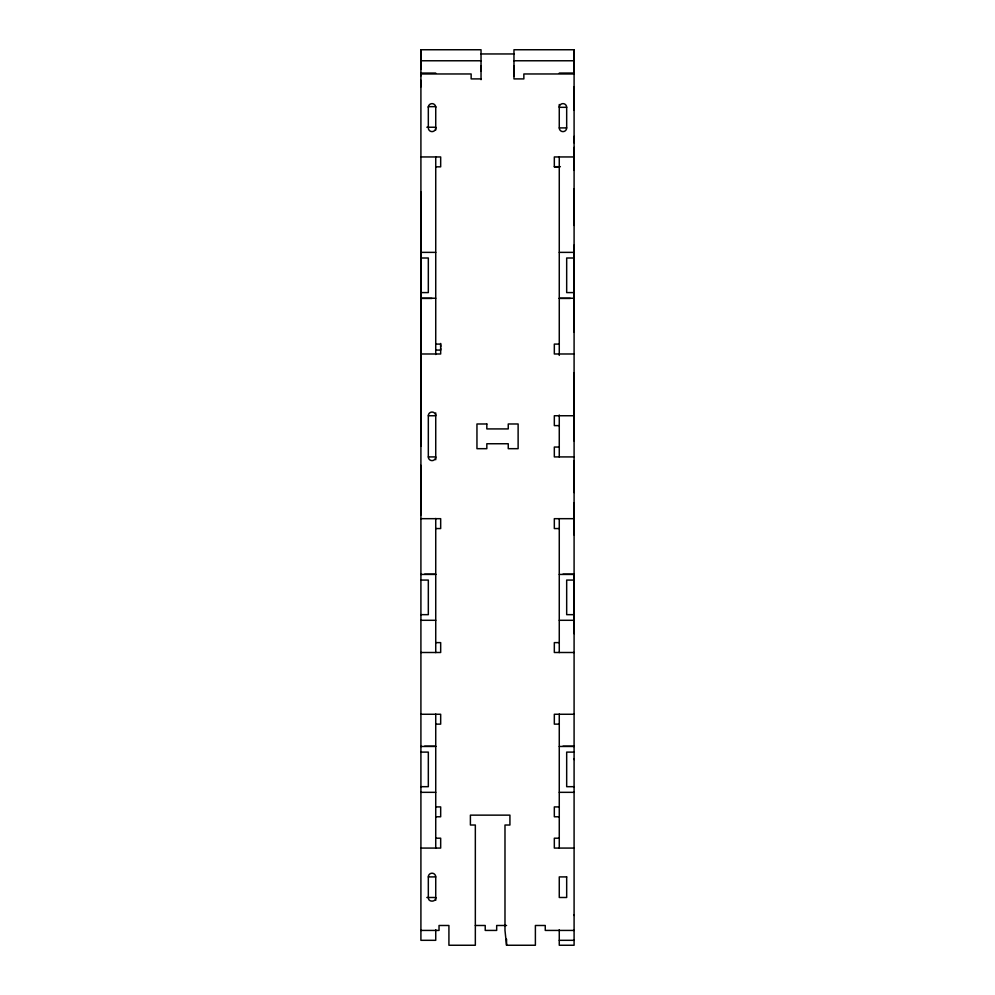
<?xml version="1.0" encoding="UTF-8"?>
<svg xmlns="http://www.w3.org/2000/svg" width="995" height="995" viewBox="0 0 995 995"><rect width="100%" height="100%" fill="white"/><g stroke="black" fill="none" stroke-linecap="round" stroke-linejoin="round"><path stroke-width="1.49" d="M420.91 514.975L420.91 465.374M420.91 446.096L420.91 191.985M420.91 86.839L420.91 80.321M420.91 75.819L420.91 49.75L481.033 49.75L481.033 79.65M440.673 348.424L440.673 350.078L435.735 350.078M440.673 346.77L440.673 345.116M481.033 70.931L481.033 65.857M513.967 76.018L513.967 65.857M574.09 915.45L574.09 914.778M574.09 759.558L574.09 758.874M574.09 633.616L574.09 575.732M574.09 534.924L574.09 502.662M574.09 492.537L574.09 460.61M574.09 440.934L574.09 372.839M574.09 332.007L574.09 245.106M574.09 225.43L574.09 188.739M574.09 170.369L574.09 147.434M574.09 142.845L574.09 136.415M574.09 110.321L574.09 86.901M574.09 73.966L523.855 73.966L523.855 78.903L513.967 78.903L513.967 49.75L574.09 49.75L574.09 73.045L559.265 73.07M435.735 898.099C435.623 902.166 428.447 902.166 428.323 898.099L428.323 876.906A3.706 3.706 0 0 1 432.029 873.2A3.706 3.706 0 0 1 435.735 876.906L435.735 900.313M481.033 53.954L513.967 53.954M481.033 60.77L420.91 60.77L420.91 49.75M513.967 60.77L574.09 60.77L574.09 49.75M435.735 73.07L420.91 73.07L420.91 940.312L435.735 940.312L435.735 929.716M420.91 73.966L471.145 73.966L471.145 78.903L481.033 78.903M566.677 107.323L559.265 107.323A3.706 3.706 0 0 1 562.971 103.617A3.706 3.706 0 0 1 566.677 107.323L566.677 127.907A3.706 3.706 0 0 1 562.971 131.614A3.706 3.706 0 0 1 559.265 127.907L559.265 104.5M426.843 127.236L435.735 127.236M559.265 127.907L566.677 127.907M420.91 156.949L440.673 156.949L440.673 166.837L435.735 166.837M574.09 156.949L554.327 156.949L554.327 166.837L559.265 166.837M554.327 166.7L560.396 166.7M420.91 252.369L435.735 252.369M559.265 252.369L574.09 252.369M420.91 258.003L428.323 258.003L428.323 292.592L420.91 292.592M574.09 258.003L566.677 258.003L566.677 292.592L574.09 292.592M420.91 298.239L435.735 298.239M559.265 298.239L574.09 298.239M420.91 298.438L432.029 298.438M559.265 298.438L570.384 298.438M435.735 344.096L440.673 344.096M559.265 344.096L554.327 344.096L554.327 353.984L574.09 353.984M420.91 353.984L440.673 353.984L440.673 343.462M428.323 415.748L435.735 415.748A3.706 3.706 0 0 0 432.029 412.042A3.706 3.706 0 0 0 428.323 415.748L428.323 456.916A3.706 3.706 0 0 0 432.029 460.623A3.706 3.706 0 0 0 435.735 456.916L428.323 456.916M574.09 415.748L554.327 415.748L554.327 425.624L559.265 425.624M559.265 447.041L554.327 447.041L554.327 456.916L574.09 456.916M420.91 518.681L440.673 518.681L440.673 528.556L435.735 528.556M574.09 518.681L554.327 518.681L554.327 528.556L559.265 528.556M424.616 574.227L435.735 574.227M562.971 574.227L574.09 574.227M420.91 574.426L435.735 574.426M559.265 574.426L574.09 574.426M420.91 580.073L428.323 580.073L428.323 614.661L420.91 614.661M574.09 580.073L566.677 580.073L566.677 614.661L574.09 614.661M420.91 620.295L435.735 620.295M559.265 620.295L574.09 620.295M435.735 642.621L440.673 642.621L440.673 652.496L420.91 652.496M559.265 642.621L554.327 642.621L554.327 652.496L574.09 652.496M420.91 714.261L440.673 714.261L440.673 724.136L435.735 724.136M574.09 714.261L554.327 714.261L554.327 724.136L559.265 724.136M424.616 746.25L435.735 746.25M562.971 746.25L574.09 746.25M420.91 746.461L435.735 746.461M559.265 746.461L574.09 746.461M420.91 752.108L428.323 752.108L428.323 786.684L420.91 786.684M574.09 752.108L566.677 752.108L566.677 786.684L574.09 786.684M420.91 792.331L435.735 792.331M559.265 792.331L574.09 792.331M435.735 806.908L440.673 806.908L440.673 816.783L435.735 816.783M559.265 806.908L554.327 806.908L554.327 816.783L559.265 816.783M435.735 838.2L440.673 838.2L440.673 848.076L420.91 848.076M559.265 838.2L554.327 838.2L554.327 848.076L574.09 848.076M428.323 876.906L435.735 876.906M426.843 897.49L435.735 897.49M475.336 925.487L485.224 925.487L485.224 930.424L496.679 930.424L496.679 925.487L506.554 925.487M420.91 930.424L439.031 930.424L439.031 925.487L448.919 925.487L448.919 945.25L475.336 945.25L475.336 825.017L470.399 825.017L470.399 815.141L509.925 815.141L509.925 825.017L504.987 825.017L504.987 930.424L506.554 945.25L535.385 945.25L535.385 925.487L545.26 925.487L545.26 930.424L574.09 930.424M559.265 940.312L574.09 940.312M574.09 62.026L574.09 945.25L559.265 945.25L559.265 929.716M559.265 156.949L559.265 355.402M559.265 414.99L559.265 456.916M559.265 518.631L559.265 652.596M559.265 714.087L559.265 848.076M506.554 939.168L506.554 945.25M435.735 130.059L435.735 106.652L428.323 106.652L428.323 127.907A3.706 3.706 0 0 0 432.029 131.614A3.706 3.706 0 0 0 435.735 127.907M435.735 156.949L435.735 354.506M435.735 412.925L435.735 459.74M435.735 518.47L435.735 652.596M435.735 714.087L435.735 848.076M420.91 62.784L420.91 69.302M428.323 107.323A3.706 3.706 0 0 1 432.029 103.617A3.706 3.706 0 0 1 435.735 107.323M486.829 423.982L476.953 423.982L476.953 448.683L486.829 448.683L486.829 443.745L508.246 443.745L508.246 448.683L518.121 448.683L518.121 423.982L508.246 423.982L508.246 428.92L486.829 428.92L486.829 423.982M566.677 876.906L559.265 876.906L559.265 897.49L566.677 897.49L566.677 876.906"/></g></svg>
